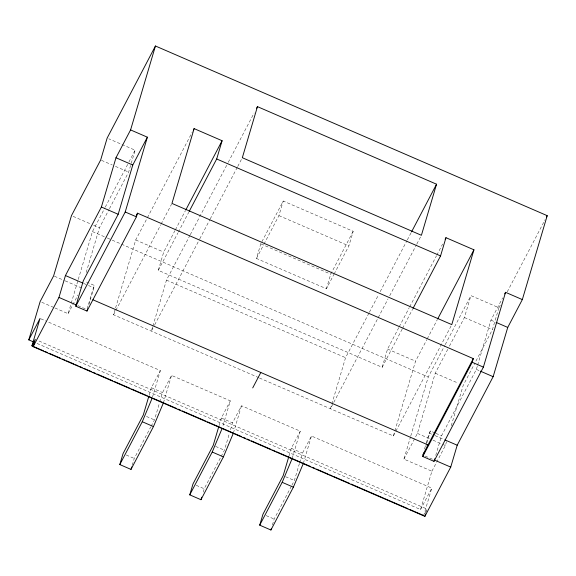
<?xml version="1.0" encoding="UTF-8"?>
<svg xmlns="http://www.w3.org/2000/svg" width="576" height="576" viewBox="0 0 576 576"><rect width="100%" height="100%" fill="white"/><g stroke="black" fill="none" stroke-linecap="round" stroke-linejoin="round"><path stroke-width="0.43" stroke-dasharray="2.88 2.16" d="M54.965 307.98L68.134 313.682L78.012 280.325M78.264 279.475L92.448 231.581L104.882 207.878M86.198 272.498L99.446 227.772L109.037 209.477M87.199 308.714L93.434 287.662L94.558 285.523L84.96 281.369M88.819 304.891L94.558 285.523M109.454 208.685L128.642 172.094L135.13 150.199L108.792 138.794M258.833 377.698L113.551 314.777L115.337 308.758M115.589 307.901L135.713 239.976L146.974 218.498M402.178 329.112L382.147 367.294L158.292 270.338L163.692 252.094L174.96 230.616M152.604 326.938L151.344 331.193L154.267 325.627M152.863 326.088L166.478 280.109L189.85 235.548M149.09 395.402L151.373 387.706L160.358 370.57L47.448 321.667M132.25 465.199L134.244 458.467L150.746 426.996M152.503 397.08L160.358 370.57M151.157 426.211L154.462 419.918L159.523 402.811M159.775 401.962L162.562 392.551L171.547 375.415L230.314 400.867L222.458 427.378M163.447 402.782L171.547 375.415M334.318 273.679L326.412 288.749L256.457 258.451L260.777 243.857L283.241 201.024L353.196 231.322L348.876 245.916L334.728 272.887M263.945 244.174L278.921 215.618L283.241 201.024M219.046 425.7L221.328 418.003L230.314 400.867M203.198 492.134L204.199 488.765L220.702 457.294M221.112 456.509L224.417 450.216L229.478 433.109M230.494 429.689L232.524 422.849L241.51 405.713L300.269 431.165L292.162 458.532M233.402 433.08L241.51 405.713M326.412 288.749L330.732 274.154L353.196 231.322M289.008 455.998L291.283 448.301L300.269 431.165M272.412 524.959L274.154 519.062L291.485 486.022M291.895 485.237L294.372 480.514L299.441 463.406M299.693 462.557L302.479 453.146L311.465 436.018L431.791 488.124L423.684 515.491M303.358 463.378L311.465 436.018M368.935 313.114L345.564 357.674L330.437 408.758L333.36 403.186M382.147 367.294L387.554 349.049L398.815 327.571M259.459 378.022L393.379 435.967L415.541 361.166L426.802 339.689M37.044 343.447L420.559 509.544L431.906 471.233L403.92 459.115L410.508 436.874M410.76 436.025L428.242 377.014L444.816 345.406M403.92 459.115L417.398 433.411L435.233 373.205L447.754 349.344M424.483 449.093L425.981 444.046M426.233 443.203L429.228 433.094L430.351 430.956L435.146 433.03M425.858 446.112L426.607 443.585M426.859 442.742L430.351 430.956M449.417 346.162L464.436 317.527L470.923 295.632L498.902 307.75L492.422 329.645L475.315 362.261M435.744 455.386L441.54 435.802L476.359 369.41L477.367 366.012M431.906 471.233L445.385 445.529L446.911 440.374M451.246 425.75L463.219 385.33L474.898 363.053M426.089 512.309L427.054 509.069L37.771 340.474M477.619 365.162L490.954 320.155L502.632 297.878M105.293 207.086L128.498 162.842M128.916 162.05L135.13 150.199M68.134 313.682L77.933 294.991M147.391 217.699L192.449 131.789M113.551 314.777L160.697 224.885M161.114 224.093L171.54 204.206M175.378 229.824L185.386 210.73M158.292 270.338L177.898 232.949M178.315 232.157L188.741 212.27M190.267 234.756L227.822 163.138M228.24 162.338L254.117 113.004M154.685 324.828L199.339 239.681M199.757 238.889L209.772 219.787M210.19 218.995L237.312 167.27M237.73 166.478L242.323 157.723M256.457 258.451L263.527 244.973M369.353 312.314L378.533 294.811M380.203 291.629L406.915 240.703M407.333 239.904L411.084 232.74M333.778 402.394L388.022 298.944M389.693 295.762L416.405 244.836M416.822 244.037L421.409 235.289M399.233 326.779L409.248 307.685M409.666 306.893L436.363 255.982M436.781 255.182L442.62 244.051M402.595 328.313L412.603 309.226M427.219 338.897L437.227 319.802M393.379 435.967L395.467 431.993M395.885 431.194L451.368 325.397M445.234 344.621L470.923 295.632M498.902 307.75L500.983 303.782M507.233 291.874L545.119 219.629M420.559 509.544L431.791 488.124M424.807 513.353L427.054 509.069M278.921 215.618L348.876 245.916M490.954 320.155L495.749 322.229M101.484 160.33L112.183 164.966M115.474 166.392L128.642 172.094M464.436 317.527L492.422 329.645M260.777 243.857L330.732 274.154M476.359 369.41L479.556 370.8M135.713 239.976L163.692 252.094M387.554 349.049L415.541 361.166M73.109 216.367L90.389 223.855M93.679 225.281L99.446 227.772M435.233 373.205L458.28 383.184M92.448 231.581L106.474 237.658M107.302 238.01L111.427 239.803M112.248 240.156L428.242 377.014M166.478 280.109L345.564 357.674M435.946 433.382L441.54 435.802M83.556 283.385L87.674 285.17M88.495 285.523L93.434 287.662M429.228 433.094L431.698 434.167M434.988 435.593L444.038 439.51M54.446 276.221L64.325 280.498M65.146 280.85L81.612 287.978M417.398 433.411L429.746 438.761M433.037 440.186L442.094 444.103M442.915 444.463L445.385 445.529M77.897 305.64L85.306 308.844M425.21 456.062L433.44 459.626M41.796 302.27L54.137 307.62M40.853 318.816L46.627 321.314M151.373 387.706L162.562 392.551M221.328 418.003L232.524 422.849M291.283 448.301L302.479 453.146M146.462 416.455L154.462 419.918M215.618 446.407L224.417 450.216M285.581 476.705L294.372 480.514M126.245 455.004L134.244 458.467M196.207 485.302L204.199 488.765M266.162 515.599L274.154 519.062"/><path stroke-width="0.86" d="M33.746 342.014L28.8 339.876L40.147 301.558L53.626 275.861L71.46 215.654L100.663 159.977L107.15 138.082L155.441 45.994L547.2 215.662L522.338 299.585L507.737 327.427L493.15 376.682L457.207 445.219L450.72 467.107L424.894 516.37L33.134 346.694L35.294 339.401L31.925 345.823L43.466 350.82M31.925 345.823L40.032 318.456L28.8 339.876M33.134 346.694L58.968 297.439L65.448 275.544L101.39 207.014L115.985 157.752L130.586 129.917L155.441 45.994M522.338 299.585L505.548 292.313L483.394 367.114L433.973 461.347L422.784 456.494L472.205 362.268L473.285 358.618L137.491 213.185L136.411 216.835L86.99 311.062L75.794 306.216L83.362 280.678L118.181 214.286L132.775 165.024L147.37 137.182L130.586 129.917M86.99 311.062L87.638 308.873M75.794 306.216L125.215 211.982L147.37 137.182M189.158 211.471L216.691 158.976L222.098 140.731L194.112 128.614L171.958 203.414L451.786 324.605L473.94 249.804L445.961 237.686L445.126 239.278M163.447 402.782L153.461 426.578L130.997 469.411L119.808 464.566L123.048 453.622L143.266 415.073L148.838 396.252M130.997 469.411L131.746 466.884M257.45 106.639L242.323 157.723L421.409 235.289L436.543 184.205L257.45 106.639L256.615 108.23M189.763 494.863L212.227 452.03L222.206 428.234L233.402 433.08L223.416 456.876L200.959 499.709L189.763 494.863L193.003 483.919L213.221 445.37L218.794 426.557M200.959 499.709L201.708 497.182M310.774 466.596L303.358 463.378L293.378 487.174L270.914 530.006L259.718 525.161L262.966 514.217L283.176 475.668L288.749 456.854M270.914 530.006L271.411 528.329M413.021 308.426L440.554 255.931L445.961 237.686M422.784 456.494L423.864 452.851M433.973 461.347L434.729 458.791M424.894 516.37L425.614 513.936M119.808 464.566L142.272 421.733L152.251 397.937L148.954 396.511M259.718 525.161L282.182 482.328L292.162 458.532L276.66 451.814M136.246 215.561L137.491 213.185M193.277 130.198L194.112 128.614M185.803 209.938L222.098 140.731M252.72 387.914L260.806 372.492M411.502 231.948L436.543 184.205M437.645 319.01L473.94 249.804M504.72 293.904L505.548 292.313M546.365 217.246L547.2 215.662M422.741 454.99L473.285 358.618M216.691 158.976L440.554 255.931M115.985 157.752L132.775 165.024M496.548 322.574L507.737 327.427M125.215 211.982L136.411 216.835M472.205 362.268L483.394 367.114M101.39 207.014L118.181 214.286M480.355 371.146L493.15 376.682M65.448 275.544L82.735 283.032M444.859 439.87L457.207 445.219M92.909 299.779L428.702 445.205M58.968 297.439L76.248 304.927M434.261 459.979L450.72 467.107M45.115 351.533L47.585 352.606M49.234 353.318L60.768 358.315M62.417 359.028L64.894 360.101M66.542 360.814L73.958 364.025M75.607 364.738L78.077 365.81M79.726 366.523L82.195 367.596M83.844 368.309L91.267 371.52M92.909 372.24L95.386 373.306M97.034 374.018L112.694 380.801M114.343 381.514L129.996 388.296M131.645 389.016L147.305 395.791M153.05 398.282L176.501 408.442M178.135 409.147L180.583 410.206M182.218 410.911L205.884 421.164M207.518 421.87L221.393 427.882M234.216 433.433L241.56 436.615M243.194 437.321L245.642 438.386M247.277 439.092L249.725 440.15M251.359 440.856L270.943 449.345M272.578 450.05L275.026 451.109M292.961 458.878L302.558 463.032M312.422 467.309L314.892 468.374M316.541 469.094L328.082 474.091M329.731 474.804L332.201 475.877M333.85 476.59L349.51 483.372M351.158 484.085L408.024 508.709M409.673 509.429L423.684 515.491M142.272 421.733L153.461 426.578M212.227 452.03L223.416 456.876M282.182 482.328L293.378 487.174"/></g></svg>
